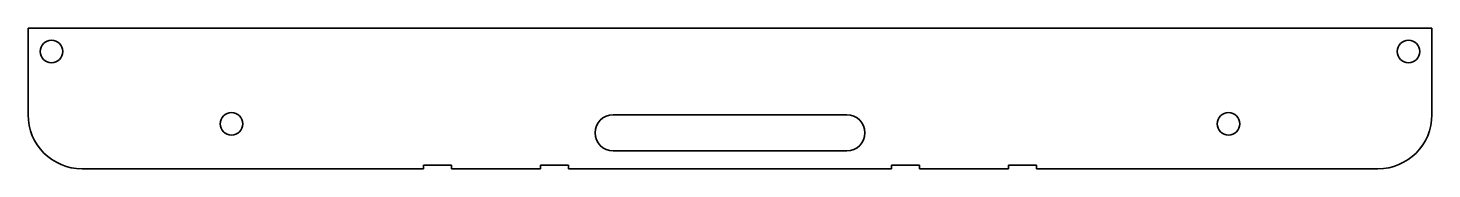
# Model space of a CAD drawing. Header units: inches. Extents: x 0 to 780, y 0 to 78.
import ezdxf

# ---------------------------------------------------------------- set-up
doc = ezdxf.new("R2010")
doc.units = ezdxf.units.IN
doc.header["$MEASUREMENT"] = 0
doc.layers.add('SIMUMAK Visible (ISO)', color=7, linetype='Continuous', lineweight=35)

# ---------------------------------------------------------------- blocks, each defined once
blk = doc.blocks.new('SMB-01-CSC-03_Sheet_7_SMB-01-CSC-03')
at = {"layer": 'SIMUMAK Visible (ISO)'}
for p, q in [((-390, -9), (-390, 39)), ((-390, 39), (390, 39)), ((390, 39), (390, -9)), ((-65, -9), (65, -9)), ((65, -29), (-65, -29)), ((-170.25, -39), (-360, -39)), ((-170.25, -37), (-154.75, -37)), ((-170.25, -39), (-170.25, -37)), ((-154.75, -37), (-154.75, -39)), ((-105.25, -39), (-154.75, -39)), ((-105.25, -37), (-89.75, -37)), ((-105.25, -39), (-105.25, -37)), ((-89.75, -37), (-89.75, -39)), ((89.75, -39), (-89.75, -39)), ((89.75, -39), (89.75, -37)), ((89.75, -37), (105.25, -37)), ((105.25, -37), (105.25, -39)), ((154.75, -39), (154.75, -37)), ((154.75, -37), (170.25, -37)), ((170.25, -37), (170.25, -39)), ((154.75, -39), (105.25, -39)), ((360, -39), (170.25, -39))]:
    blk.add_line(p, q, dxfattribs=at)
for centre in [(-377, 26), (377, 26), (-277, -14), (277, -14)]:
    blk.add_circle(centre, 6.25, dxfattribs=at)
at = {"layer": 'SIMUMAK Visible (ISO)', "extrusion": (0, 0, -1)}
for centre, radius, start, end in [((360, -9), 30, 270, 0), ((65, -19), 10, 270, 90), ((-65, -19), 10, 90, 270), ((-360, -9), 30, 180, 270)]:
    blk.add_arc(centre, radius, start, end, dxfattribs=at)

msp = doc.modelspace()

# ---------------------------------------------------------------- block references
msp.add_blockref('SMB-01-CSC-03_Sheet_7_SMB-01-CSC-03', (390, 39))

doc.saveas('drawing.dxf')
